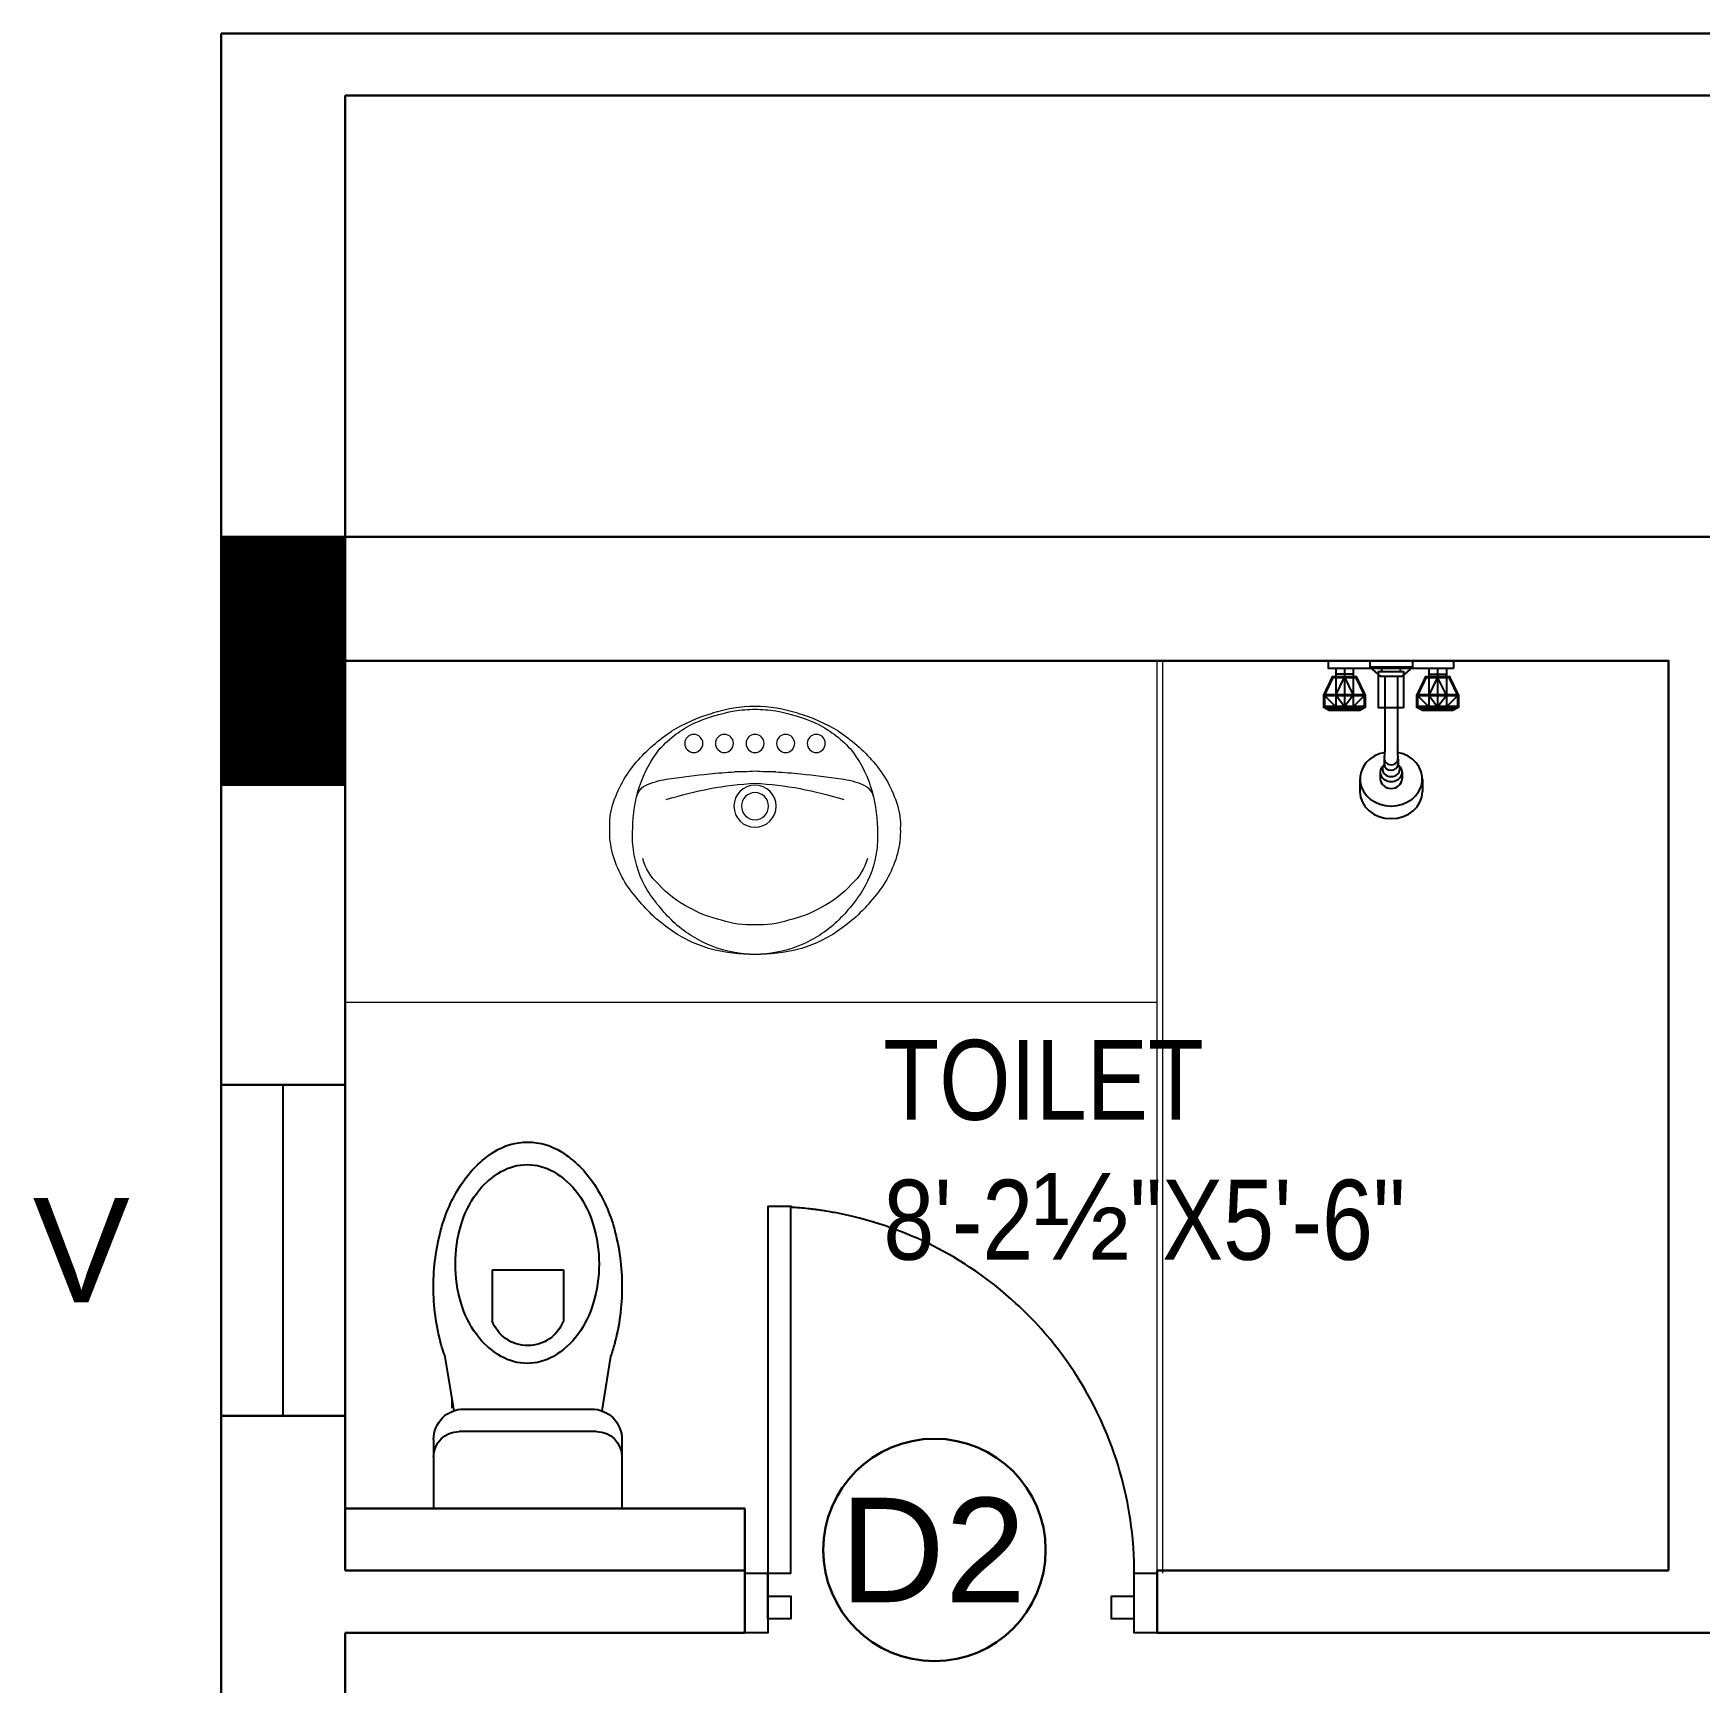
# Model space of a CAD drawing. Extents: x -454308 to 890911, y -14103 to 1343694.
# Drawn here: x 197434.1 to 197554.9, y 656751.9 to 656871.5 of the extents above; entities that cross this region are included whole.
import ezdxf

# ---------------------------------------------------------------- set-up
doc = ezdxf.new("R2010")
doc.units = 0
doc.header["$MEASUREMENT"] = 0
for name, color, linetype in [('A-Door', 144, 'Continuous'), ('ELE', 7, 'Continuous'), ('FURNITURE', 250, 'Continuous')]:
    doc.layers.add(name, color=color, linetype=linetype)
for name, color, linetype, lineweight in [('A-Wall', 7, 'Continuous', 30), ('HATCH', 8, 'Continuous', 20), ('Layer3', 170, 'Continuous', 13), ('P-SANIT', 53, 'Continuous', 9), ('sill', 32, 'Continuous', 25), ('Text', 55, 'Continuous', 25), ('TILE', 252, 'Continuous', 0), ('WINDOW', 147, 'Continuous', 25)]:
    doc.layers.add(name, color=color, linetype=linetype, lineweight=lineweight)
doc.styles.add('jag', font='arial.ttf')
doc.styles.get("Standard").update_dxf_attribs({"font": 'stylu.ttf', "height": 7})

# ---------------------------------------------------------------- blocks, each defined once
blk = doc.blocks.new('qwewerer')
at = {"layer": 'ELE', "color": 30}
for p, q in [((5777.8647, -153.8252), (5777.8647, -153.9319)), ((5778.0138, -153.8252), (5778.0138, -153.9319)), ((5778.0724, -154.1163), (5777.8062, -154.1163)), ((5777.7955, -154.1632), (5778.083, -154.1632)), ((5777.7423, -154.1802), (5777.7423, -154.3243)), ((5778.1363, -154.1802), (5778.1363, -154.3243)), ((5778.1363, -154.3243), (5777.7423, -154.3243))]:
    blk.add_line(p, q, dxfattribs=at)
for points in [[(5777.9393, -153.5586, 0.142494), (5777.8688, -153.5791, 0.10717), (5777.8, -153.6472, 0.078641), (5777.7582, -153.7405, 0.066012), (5777.7423, -153.8609, 0.066012), (5777.7582, -153.9814, 0.019964), (5777.766, -154.0063, 0.10717)], [(5778.1136, -154.0031, 0.017373), (5778.1203, -153.9814, 0.066012), (5778.1363, -153.8609, 0.066012), (5778.1203, -153.7405, 0.078641), (5778.0786, -153.6472, 0.10717), (5778.0098, -153.5791, 0.142494), (5777.9393, -153.5586, 0.142494)]]:
    blk.add_lwpolyline(points, format="xyb", dxfattribs=at)
blk.add_lwpolyline([(5777.9404, -153.6057, 0.130744), (5777.8857, -153.6203, 0.106529), (5777.8342, -153.6665, 0.083979), (5777.8023, -153.7312, 0.07291), (5777.7903, -153.8133, 0.07291), (5777.8023, -153.8954, 0.083979), (5777.8342, -153.9601, 0.106529), (5777.8857, -154.0063, 0.130744), (5777.9404, -154.0209, 0.130744), (5777.9952, -154.0063, 0.106529), (5778.0466, -153.9601, 0.083979), (5778.0785, -153.8954, 0.07291), (5778.0906, -153.8133, 0.07291), (5778.0785, -153.7312, 0.083979), (5778.0466, -153.6665, 0.106529), (5777.9952, -153.6203, 0.130744)], format="xyb", close=True, dxfattribs=at)
for points in [[(5778.0138, -153.8252), (5777.8647, -153.8252)], [(5777.766, -154.0063), (5777.7846, -154.1201)], [(5778.1136, -154.0031), (5778.0941, -154.1201)]]:
    blk.add_lwpolyline(points, dxfattribs=at)
for centre, radius, start, end in [((5777.9393, -153.9044), 0.0794, 200.2256, 339.7744), ((5777.8062, -154.1802), 0.0639, 90, 180), ((5778.0724, -154.1802), 0.0639, 0, 90), ((5777.7955, -154.2165), 0.0532, 90, 180), ((5778.083, -154.2165), 0.0532, 0, 90)]:
    blk.add_arc(centre, radius, start, end, dxfattribs=at)
at = {"layer": 'TILE', "linetype": 'Continuous', "lineweight": 5}
for p, q in [((5777.8787, -153.9551), (5777.8787, -153.9559)), ((5778.0984, -154.0945), (5778.0984, -154.1148))]:
    blk.add_line(p, q, dxfattribs=at)
blk = doc.blocks.new('s')
for p, q in [((59167.8, 41466.4), (59167.8, 41456.4)), ((59235.8, 41466.4), (59235.8, 41456.4)), ((59235.8, 41456.4), (59167.8, 41456.4)), ((59167.8, 41456.4), (59184.8, 41441.4)), ((59218.8, 41441.4), (59184.8, 41441.4)), ((59191.8, 41441.4), (59191.8, 41320.6)), ((59211.8, 41441.4), (59211.8, 41320.6)), ((59235.8, 41456.4), (59218.8, 41441.4)), ((59190.8, 41309.8), (59190.8, 41301)), ((59212.8, 41309.8), (59212.8, 41301)), ((59151.8, 41277.4), (59151.8, 41257.2)), ((59184.3, 41288.4), (59184.3, 41277.4)), ((59219.3, 41288.4), (59219.3, 41277.4)), ((59251.8, 41277.4), (59251.8, 41257.2))]:
    blk.add_line(p, q)
for centre, start, end in [((59141.8, 41320.6), 349.3898, 0), ((59261.8, 41320.6), 180, 190.6102)]:
    blk.add_arc(centre, 50, start, end)
for centre, major_axis, ratio, start_param, end_param in [((59201.8, 41277.4), (50, 0), 0.866025, 1.772154, 7.652624), ((59201.8, 41309.8), (11, 0), 0.875834, 2.978972, 6.445806), ((59201.8, 41288.4), (17.5, 0), 0.866025, 2.351309, 7.073469), ((59201.8, 41277.4), (17.5, 0), 0.866025, 3.141593, 6.283185), ((59201.8, 41293.4), (14, 0), 0.866025, 2.474568, 6.95021), ((59201.8, 41301), (11, 0), 0.875834, 3.141593, 6.283185), ((59201.8, 41257.2), (50, 0), 0.866025, 3.141593, 6.283185)]:
    blk.add_ellipse(centre, major_axis=major_axis, ratio=ratio, start_param=start_param, end_param=end_param)
blk = doc.blocks.new('SHOWER MIXER-P')
for p, q in [((-15, -17), (-15, -12)), ((15, -17), (15, -12))]:
    blk.add_line(p, q)
for points in [[(-100, -12), (100, -12), (100, 0), (-100, 0)], [(-20, -75), (20, -75), (20, -17), (-20, -17)]]:
    blk.add_lwpolyline(points, close=True)
blk = doc.blocks.new('EREWRRWE')
at = {"layer": 'FURNITURE'}
for p, q in [((158119.89, 672801.88), (158119.89, 672799.09)), ((158121.15, 672801.46), (158119.89, 672801.46)), ((158119.89, 672799.93), (158120.52, 672801.24)), ((158120.52, 672801.88), (158120.52, 672799.09)), ((158120.52, 672801.24), (158121.15, 672799.93)), ((158121.15, 672801.88), (158121.15, 672799.09)), ((158126.65, 672801.88), (158126.65, 672799.09)), ((158126.65, 672801.46), (158127.91, 672801.46)), ((158127.28, 672801.24), (158126.65, 672799.93)), ((158127.28, 672801.88), (158127.28, 672799.09)), ((158127.91, 672799.93), (158127.28, 672801.24)), ((158127.91, 672801.88), (158127.91, 672799.09)), ((158119.89, 672799.09), (158119.04, 672799.93)), ((158120.52, 672799.09), (158119.89, 672799.93)), ((158121.15, 672799.93), (158120.52, 672799.09)), ((158121.15, 672799.09), (158122, 672799.93)), ((158126.65, 672799.09), (158125.8, 672799.93)), ((158126.65, 672799.93), (158127.28, 672799.09)), ((158127.28, 672799.09), (158127.91, 672799.93)), ((158127.91, 672799.09), (158128.76, 672799.93))]:
    blk.add_line(p, q, dxfattribs=at)
at = {"layer": 'FURNITURE', "const_width": 0.215}
for points in [[(158119.04, 672799.09), (158119.41, 672798.88), (158121.63, 672798.88), (158122, 672799.09), (158122, 672799.93), (158121.37, 672801.24), (158119.67, 672801.24), (158119.04, 672799.93)], [(158128.76, 672799.09), (158128.39, 672798.88), (158126.17, 672798.88), (158125.8, 672799.09), (158125.8, 672799.93), (158126.43, 672801.24), (158128.13, 672801.24), (158128.76, 672799.93)]]:
    blk.add_lwpolyline(points, close=True, dxfattribs=at)
for points in [[(158122, 672799.93), (158119.04, 672799.93)], [(158125.8, 672799.93), (158128.76, 672799.93)], [(158122, 672799.09), (158119.04, 672799.09)], [(158125.8, 672799.09), (158128.76, 672799.09)]]:
    blk.add_lwpolyline(points, dxfattribs=at)
at = {"layer": 'FURNITURE', "xscale": 0.0452994030559635, "yscale": 0.0452994030559635, "zscale": 0.0452994030559635}
blk.add_blockref('SHOWER MIXER-P', (158123.9, 672802.42), dxfattribs=at)
at = {"layer": 'FURNITURE', "extrusion": (0, 0, -1), "xscale": 0.0452994030559635, "yscale": 0.0452994030559635, "zscale": -0.0452994030559635}
blk.add_blockref('s', (-160805.7, 670924.02), dxfattribs=at)
blk = doc.blocks.new('OVALIN PLANTA Nº 2')
at = {"layer": 'P-SANIT'}
for centre, radius in [((-0.1016, -0.162), 0.015), ((-0.0508, -0.162), 0.015), ((0, -0.162), 0.015), ((0.0508, -0.162), 0.015), ((0.1016, -0.162), 0.015), ((0, -0.266), 0.035), ((0, -0.266), 0.0225)]:
    blk.add_circle(centre, radius, dxfattribs=at)
for centre, radius, start, end in [((0.0169, -0.399), 0.2954, 99.9925, 113.5157), ((0.0034, -0.345), 0.2451, 90.7986, 107.628), ((0.0087, -0.4019), 0.297, 91.669, 98.331), ((-0.0034, -0.345), 0.2451, 72.372, 89.2014), ((-0.0087, -0.4019), 0.297, 81.669, 88.331), ((-0.0169, -0.399), 0.2954, 66.4843, 80.0075), ((-0.0092, -0.3099), 0.2037, 116.7862, 136.849), ((0.0162, -0.3992), 0.3006, 106.8214, 120.9058), ((-0.0162, -0.3992), 0.3006, 59.0942, 73.1786), ((0.0092, -0.3099), 0.2037, 43.151, 63.2138), ((0.0314, -0.3937), 0.3041, 123.9103, 138.5833), ((-0.0314, -0.3937), 0.3041, 41.4167, 56.0897), ((-0.0417, -0.3252), 0.2039, 139.4152, 162.642), ((0.0027, -0.2979), 0.2049, 141.5769, 161.5925), ((-0.0027, -0.2979), 0.2049, 18.4075, 38.4231), ((0.0417, -0.3252), 0.2039, 17.358, 40.5848), ((-0.1217, -0.3722), 0.1532, 97.9638, 111.7839), ((0.0716, -1.7537), 1.5482, 95.4652, 97.9638), ((-0.0021, -0.8268), 0.6186, 92.9716, 96.8438), ((-0.0269, 0.1154), 0.3245, 268.7043, 274.7481), ((0.0269, 0.1154), 0.3245, 265.2519, 271.2957), ((0.0021, -0.8268), 0.6186, 83.1562, 87.0284), ((-0.0716, -1.7537), 1.5482, 82.0362, 84.5348), ((0.1217, -0.3722), 0.1532, 68.2161, 82.0362), ((0.0391, -0.3064), 0.2422, 162.407, 179.1897), ((-0.1674, -0.2578), 0.03, 111.7839, 166.7564), ((0.0328, -0.8211), 0.594, 93.1697, 107.6655), ((-0.0328, -0.8211), 0.594, 72.3345, 86.8303), ((0.1674, -0.2578), 0.03, 13.2436, 68.2161), ((-0.0391, -0.3064), 0.2422, 0.8103, 17.593), ((-0.1344, -0.2962), 0.1068, 162.642, 183.6576), ((0.1344, -0.2962), 0.1068, 356.3424, 17.358), ((-0.1066, -0.3091), 0.1345, 177.3925, 195.3301), ((-0.0279, -0.3153), 0.1755, 175.9697, 187.6164), ((0.0279, -0.3153), 0.1755, 352.3836, 4.0303), ((0.1066, -0.3091), 0.1345, 344.6699, 2.6075), ((-0.0596, -0.2962), 0.1833, 195.3301, 221.2175), ((-0.0259, -0.3151), 0.1776, 187.6164, 210.8024), ((-0.0995, -0.3288), 0.0902, 195.555, 227.7101), ((0.0995, -0.3288), 0.0902, 312.2899, 344.445), ((0.0259, -0.3151), 0.1776, 329.1976, 352.3836), ((0.0596, -0.2962), 0.1833, 318.7825, 344.6699), ((0.0739, -0.241), 0.3015, 213.186, 226.814), ((-0.031, -0.2788), 0.1741, 222.0906, 243.055), ((0.031, -0.2788), 0.1741, 296.945, 317.9094), ((-0.0739, -0.241), 0.3015, 313.186, 326.814), ((0.0069, -0.2583), 0.2587, 217.8305, 235.1979), ((-0.01, -0.258), 0.2024, 240.4039, 257.0248), ((0.01, -0.258), 0.2024, 282.9752, 299.5961), ((-0.0069, -0.2583), 0.2587, 304.8021, 322.1695), ((0.0049, -0.306), 0.2069, 228.423, 248.4383), ((-0.0057, -0.3022), 0.1609, 252.0048, 272.03), ((0.0057, -0.3022), 0.1609, 267.97, 287.9952), ((-0.0049, -0.306), 0.2069, 291.5617, 311.577), ((-0.0155, -0.2956), 0.2153, 234.441, 254.5665), ((0.0155, -0.2956), 0.2153, 285.4335, 305.559), ((0, -0.2078), 0.3042, 256.1489, 270.0051), ((0.0028, -0.3035), 0.2085, 249.2189, 269.2227), ((-0.0028, -0.3035), 0.2085, 270.7773, 290.7811), ((0, -0.2078), 0.3042, 269.9949, 283.8511)]:
    blk.add_arc(centre, radius, start, end, dxfattribs=at)
blk = doc.blocks.new('EGVSVS')
at = {"layer": 'A-Wall'}
h = blk.add_hatch(dxfattribs=at)
h.set_pattern_fill('ANSI31', color=256, style=0)
h.set_pattern_definition([(45, (0, 0), (-0.088388347648, 0.088388347648), [])])
h.paths.add_polyline_path([(188258.49, 672097.51), (188258.49, 672106.51), (188240.49, 672106.51), (188240.49, 672097.51)])
blk.add_lwpolyline([(188240.49, 672106.51), (188258.49, 672106.51), (188258.49, 672097.51), (188240.49, 672097.51)], close=True, dxfattribs=at)

msp = doc.modelspace()

# ---------------------------------------------------------------- linework, layer by layer
at = {"layer": 'A-Door'}
msp.add_lwpolyline([(197515.592, 656755.52), (197513.931, 656755.52), (197513.931, 656759.84), (197515.592, 656759.84), (197515.592, 656755.52), (197513.931, 656755.52), (197513.931, 656756.517), (197512.27, 656756.517), (197512.27, 656758.178), (197513.931, 656758.178), (197513.931, 656759.84), (197513.917, 656760.71), (197513.897, 656761.192), (197513.868, 656761.669), (197513.816, 656762.311), (197513.768, 656762.783), (197513.713, 656763.236), (197513.654, 656763.666), (197513.588, 656764.096), (197513.514, 656764.53), (197513.434, 656764.956), (197513.337, 656765.426), (197513.273, 656765.719), (197513.152, 656766.227), (197513.023, 656766.728), (197512.87, 656767.275), (197512.754, 656767.661), (197512.632, 656768.047), (197512.454, 656768.577), (197512.326, 656768.937), (197512.114, 656769.499), (197511.955, 656769.897), (197511.78, 656770.314), (197511.633, 656770.652), (197511.475, 656770.999), (197511.248, 656771.477), (197511.064, 656771.847), (197510.805, 656772.346), (197510.527, 656772.853), (197510.293, 656773.262), (197509.942, 656773.845), (197509.781, 656774.101), (197509.573, 656774.423), (197509.265, 656774.882), (197508.975, 656775.295), (197508.72, 656775.647), (197508.441, 656776.016), (197508.157, 656776.38), (197507.825, 656776.79), (197507.428, 656777.258), (197507.171, 656777.549), (197506.761, 656777.999), (197506.503, 656778.271), (197506.146, 656778.634), (197505.84, 656778.935), (197505.599, 656779.165), (197505.349, 656779.399), (197505.009, 656779.706), (197504.617, 656780.048), (197504.231, 656780.371), (197503.784, 656780.73), (197503.272, 656781.123), (197502.869, 656781.419), (197502.428, 656781.729), (197501.984, 656782.028), (197501.665, 656782.235), (197501.238, 656782.503), (197500.812, 656782.759), (197500.412, 656782.989), (197500.046, 656783.191), (197499.733, 656783.359), (197499.369, 656783.547), (197499.057, 656783.702), (197498.766, 656783.843), (197498.494, 656783.971), (197498.173, 656784.116), (197497.93, 656784.223), (197497.681, 656784.329), (197497.412, 656784.441), (197497.113, 656784.561), (197496.849, 656784.664), (197496.589, 656784.762), (197496.202, 656784.902), (197496.202, 656784.902), (197495.878, 656785.014), (197495.641, 656785.093), (197495.394, 656785.173), (197495.394, 656785.173), (197495.019, 656785.289), (197494.78, 656785.36), (197494.78, 656785.36), (197494.514, 656785.436), (197494.514, 656785.436), (197494.266, 656785.504), (197494.266, 656785.504), (197494.005, 656785.572), (197494.005, 656785.572), (197493.607, 656785.672), (197493.607, 656785.672), (197493.198, 656785.768), (197493.198, 656785.768), (197492.761, 656785.862), (197492.323, 656785.95), (197492.175, 656785.977), (197492.066, 656785.997), (197491.884, 656786.029), (197491.749, 656786.052), (197491.557, 656786.084), (197491.465, 656786.098), (197491.316, 656786.121), (197491.231, 656786.134), (197491.129, 656786.149), (197491.002, 656786.167), (197490.887, 656786.182), (197490.808, 656786.193), (197490.713, 656786.205), (197490.621, 656786.217), (197490.517, 656786.229), (197490.403, 656786.243), (197490.286, 656786.256), (197490.098, 656786.276), (197489.953, 656786.291), (197489.823, 656786.303), (197489.665, 656786.318), (197489.585, 656786.324), (197489.477, 656786.333), (197489.346, 656786.344), (197489.23, 656786.352), (197489.135, 656786.352), (197489.013, 656786.418), (197487.352, 656786.418), (197487.352, 656755.52), (197485.691, 656755.52), (197485.691, 656759.84), (197487.352, 656759.84), (197487.352, 656758.178), (197489.013, 656758.178), (197489.013, 656756.517), (197487.352, 656756.517), (197487.352, 656759.84), (197489.013, 656759.84), (197489.013, 656786.418)], dxfattribs=at)
at = {"layer": 'A-Wall'}
for p, q in [((197447.691, 656871.479), (198165.164, 656871.479)), ((197456.691, 656866.979), (198165.164, 656866.979)), ((197456.691, 656834.979), (197456.691, 656866.979)), ((197552.691, 656826.02), (197552.691, 656760.02)), ((197456.691, 656795.245), (197447.691, 656795.245)), ((197456.691, 656771.245), (197447.691, 656771.245)), ((197485.691, 656764.52), (197456.691, 656764.52)), ((197485.691, 656755.52), (197485.691, 656764.52)), ((197485.691, 656760.02), (197456.691, 656760.02)), ((197552.691, 656760.02), (197515.592, 656760.02)), ((197515.592, 656755.52), (197515.592, 656760.02)), ((197485.691, 656755.52), (197456.691, 656755.52)), ((197552.691, 656755.52), (197515.592, 656755.52)), ((197552.691, 656755.52), (197629.403, 656755.52))]:
    msp.add_line(p, q, dxfattribs=at)
for points in [[(197447.691, 656871.479), (197447.691, 656379.678)], [(197494.609, 656834.979), (197447.691, 656834.979)], [(197585.277, 656834.979), (197494.609, 656834.979)], [(197552.691, 656825.979), (197456.691, 656825.979), (197456.691, 656760.02)], [(197456.691, 656755.52), (197456.691, 656620.52)]]:
    msp.add_lwpolyline(points, dxfattribs=at)
at = {"layer": 'ELE', "linetype": 'ByBlock', "lineweight": 30}
msp.add_circle((197499.439, 656761.519), 8.062, dxfattribs=at)
at = {"layer": 'HATCH'}
for p, q in [((197515.592, 656801.245), (197515.592, 656825.979)), ((197456.691, 656801.245), (197515.592, 656801.245))]:
    msp.add_line(p, q, dxfattribs=at)
at = {"layer": 'Layer3'}
for p, q in [((197515.592, 656759.84), (197515.592, 656825.979)), ((197515.992, 656759.84), (197515.992, 656825.979))]:
    msp.add_line(p, q, dxfattribs=at)
at = {"layer": 'sill'}
for p, q in [((197447.691, 656795.245), (197447.691, 656771.245)), ((197456.691, 656771.245), (197456.691, 656795.245))]:
    msp.add_line(p, q, dxfattribs=at)
at = {"layer": 'WINDOW'}
msp.add_line((197452.191, 656771.245), (197452.191, 656795.245), dxfattribs=at)

# ---------------------------------------------------------------- block references
at = {"layer": 'A-Wall', "rotation": 270}
msp.add_blockref('EGVSVS', (-474649.815, 845075.472), dxfattribs=at)
at = {"layer": 'A-Wall', "xscale": -1}
msp.add_blockref('EREWRRWE', (355656.456, -15976.443), dxfattribs=at)
at = {"layer": 'ELE', "xscale": -34.69827985391021, "yscale": 34.69827985391021, "zscale": 34.69827985391021}
msp.add_blockref('qwewerer', (397954.495, 662119.308), dxfattribs=at)
at = {"layer": 'P-SANIT', "xscale": -43.70907628163695, "yscale": 43.70907628163695, "zscale": 43.70907628163695}
msp.add_blockref('OVALIN PLANTA Nº 2', (197486.426, 656827.072), dxfattribs=at)

# ---------------------------------------------------------------- texts
at = {"layer": 'Text', "insert": (197495.733, 656790.49), "char_height": 5.79452, "width": 97.15537, "attachment_point": 4}
msp.add_mtext('{\\fArial Narrow|b0|i0|c0|p15;TOILET\\P8\'-2\\fStylus BT|b0|i0|c0|p34;\\H1.0833x;½\\fArial Narrow|b0|i0|c0|p15;\\H0.92311x;"X5\'-6"}', dxfattribs=at)
at = {"layer": 'Text', "char_height": 7.57161, "width": 212.54385, "attachment_point": 1, "style": 'jag'}
for s, insert in [('V{\\H0.8193x; }^I', (197434.032, 656787.043)), ('D2{\\H0.8193x; }^I', (197492.556, 656765.303))]:
    msp.add_mtext(s, dxfattribs=dict(at, insert=insert))

doc.saveas('drawing.dxf')
